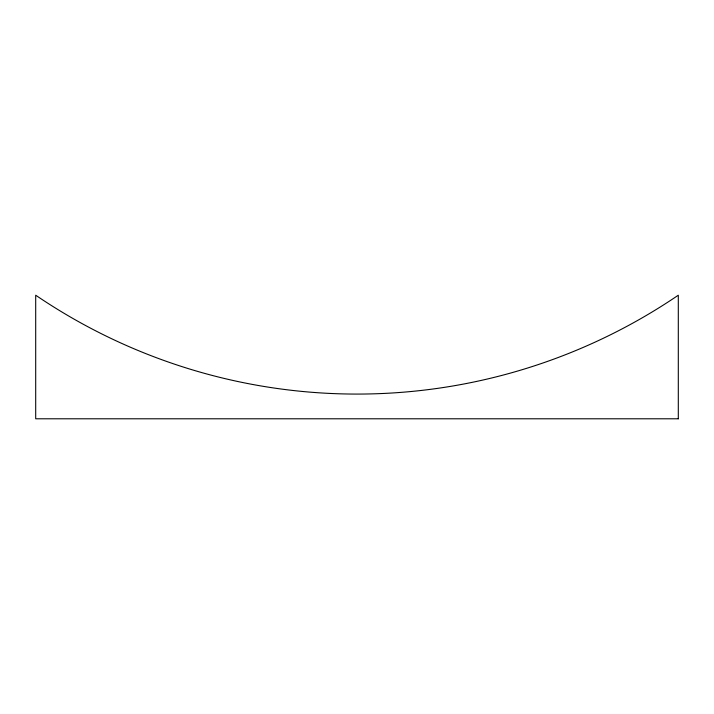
<?xml version="1.0" encoding="UTF-8"?>
<svg xmlns="http://www.w3.org/2000/svg" width="714" height="714" viewBox="0 0 714 714"><rect width="100%" height="100%" fill="white"/><g stroke="black" fill="none" stroke-linecap="round" stroke-linejoin="round"><path stroke-width="1.07" d="M678.3 418.788L35.7 418.788L35.7 295.212A571.539 571.539 0 0 0 678.3 295.212L678.3 418.788"/></g></svg>
